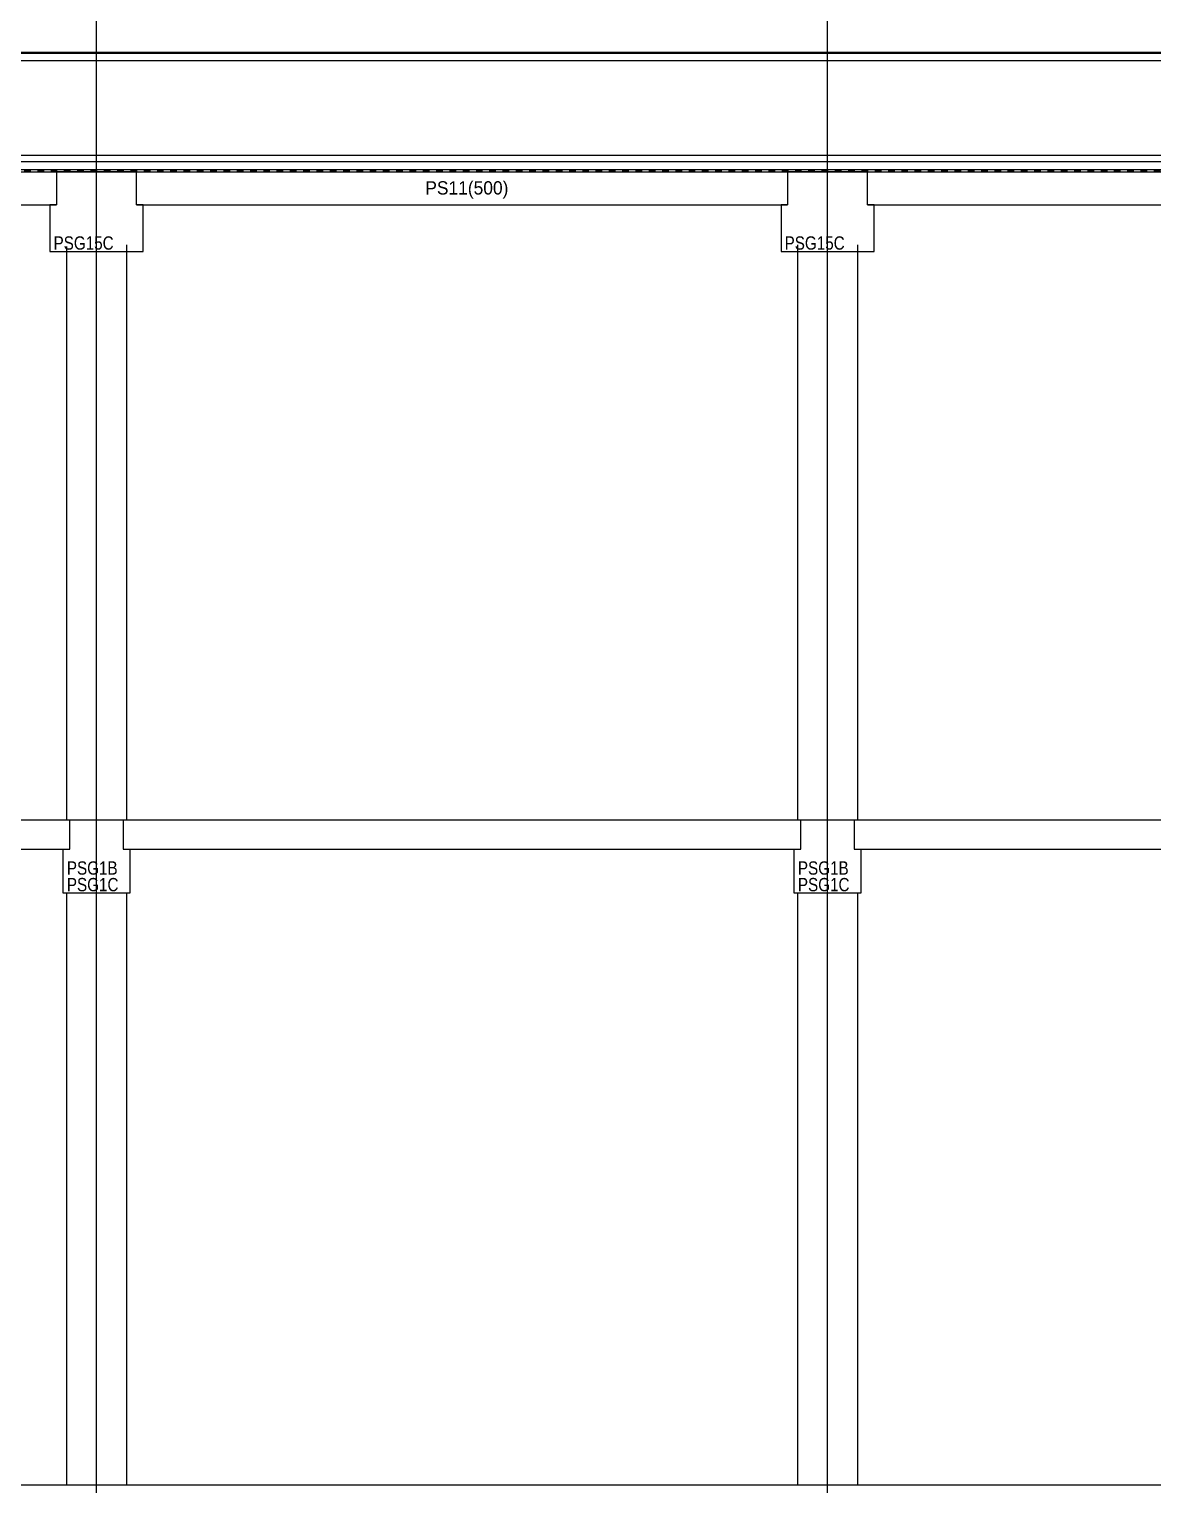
# Model space of a CAD drawing. Header units: millimetres. Extents: x 4754612 to 5801174, y 2368242 to 2777223.
# Drawn here: x 5060649 to 5077559, y 2597750 to 2619644 of the extents above; entities that cross this region are included whole.
import ezdxf
from ezdxf.enums import TextEntityAlignment as Align

# ---------------------------------------------------------------- set-up
doc = ezdxf.new("R2010")
doc.units = ezdxf.units.MM
doc.header["$LTSCALE"] = 1000
doc.linetypes.add('CEN', pattern=[6.2, 6, -0.1, 0, -0.1])
doc.linetypes.add('HIDDEN', pattern=[2, 1, -1])
doc.layers.get('DEFPOINTS').update_dxf_attribs({"color": 151})
for name, color, linetype in [('A-ELE-8', 8, 'Continuous'), ('A-FIN-4', 9, 'Continuous'), ('A-FIN-5', 8, 'Continuous'), ('A-중심선', 10, 'CEN'), ('CON', 2, 'Continuous'), ('FIN-1', 9, 'Continuous')]:
    doc.layers.add(name, color=color, linetype=linetype)
doc.layers.add('Guide-line', color=151, linetype='Continuous', plot=False)
doc.styles.add('A.NARROW', font='ARIALN.TTF')
doc.styles.add('돋움', font='')
doc.styles.get('돋움').set_extended_font_data('Dotum')

# ---------------------------------------------------------------- blocks, each defined once
blk = doc.blocks.new('zw$4221')
at = {"layer": 'CON'}
blk.add_lwpolyline([(-700, -500), (-700, -1200), (700, -1200), (700, -500), (600, -500), (600, 0), (-600, 0), (-600, -500)], close=True, dxfattribs=at)
at = {"layer": 'DEFPOINTS', "style": 'A.NARROW'}
blk.add_text('PSG15C', height=200, dxfattribs=at).set_placement((-646, -1072, 0), align=Align.MIDDLE_LEFT)
blk = doc.blocks.new('zw$CF19')
at = {"layer": 'CON'}
blk.add_lwpolyline([(-500, -1100), (-500, -440), (-400, -440), (-400, 0), (400, 0), (400, -440), (500, -440), (500, -1100)], close=True, dxfattribs=at)
at = {"layer": 'DEFPOINTS', "style": 'A.NARROW'}
for s, p in [('PSG1B', (-446, -722, 0)), ('PSG1C', (-446, -972, 0))]:
    blk.add_text(s, height=200, dxfattribs=at).set_placement(p, align=Align.MIDDLE_LEFT)

msp = doc.modelspace()

# ---------------------------------------------------------------- linework, layer by layer
at = {"layer": 'A-ELE-8'}
for p, q in [((5061213.3, 2616372.839), (5061213.3, 2607749.621)), ((5062113.3, 2616399.621), (5062113.3, 2607749.621)), ((5072213.3, 2616399.621), (5072213.3, 2607749.621)), ((5073113.3, 2616399.621), (5073113.3, 2607749.621)), ((5061213.3, 2606649.621), (5061213.3, 2597749.621)), ((5062113.3, 2606649.621), (5062113.3, 2597749.621)), ((5072213.3, 2606649.621), (5072213.3, 2597749.621)), ((5073113.3, 2606649.621), (5073113.3, 2597749.621))]:
    msp.add_line(p, q, dxfattribs=at)
at = {"layer": 'A-FIN-4'}
for p, q in [((5116293.3, 2617649.621), (4952163.3, 2617649.621)), ((5116863.301, 2617529.621), (4952163.3, 2617529.621))]:
    msp.add_line(p, q, dxfattribs=at)
at = {"layer": 'A-FIN-5', "linetype": 'HIDDEN', "ltscale": 0.1}
msp.add_line((5116873.861, 2617509.621), (4952163.3, 2617509.621), dxfattribs=at)
at = {"layer": 'A-중심선', "ltscale": 5}
for p, q in [((5061663.3, 2560495.412), (5061663.3, 2645427.791)), ((5072663.3, 2560495.412), (5072663.3, 2645427.791)), ((4867905.529, 2617749.621), (5176073.3, 2617749.621)), ((4867905.529, 2607749.621), (5176073.3, 2607749.621)), ((4867905.529, 2597749.621), (5176073.3, 2597749.621))]:
    msp.add_line(p, q, dxfattribs=at)
at = {"layer": 'CON'}
for p, q in [((4963263.3, 2617499.621), (5116063.3, 2617499.621)), ((5051263.3, 2616999.621), (5061063.3, 2616999.621)), ((5062263.3, 2616999.621), (5072063.3, 2616999.621)), ((5073263.3, 2616999.621), (5083063.3, 2616999.621)), ((4907563.3, 2607749.621), (5116763.3, 2607749.621)), ((5051163.3, 2607309.621), (5061163.3, 2607309.621)), ((5062163.3, 2607309.621), (5072163.3, 2607309.621)), ((5073163.3, 2607309.621), (5083163.3, 2607309.621)), ((4907563.3, 2597749.621), (5116763.3, 2597749.621))]:
    msp.add_line(p, q, dxfattribs=at)
at = {"layer": 'FIN-1'}
for p, q in [((5117311.81, 2619294.621), (4952288.301, 2619294.621)), ((5116829.332, 2619277.966), (4952288.301, 2619277.966)), ((5116829.332, 2619169.048), (4952288.301, 2619169.048))]:
    msp.add_line(p, q, dxfattribs=at)

# ---------------------------------------------------------------- block references
at = {"layer": 'CON'}
for name, p in [('zw$4221', (5061663.3, 2617499.621)), ('zw$4221', (5072663.3, 2617499.621)), ('zw$CF19', (5061663.3, 2607749.621)), ('zw$CF19', (5072663.3, 2607749.621))]:
    msp.add_blockref(name, p, dxfattribs=at)

# ---------------------------------------------------------------- texts
at = {"layer": 'Guide-line', "style": '돋움'}
msp.add_text('PS11(500)', height=200, dxfattribs=at).set_placement((5067236.312, 2617256.848), align=Align.MIDDLE_CENTER)

doc.saveas('drawing.dxf')
